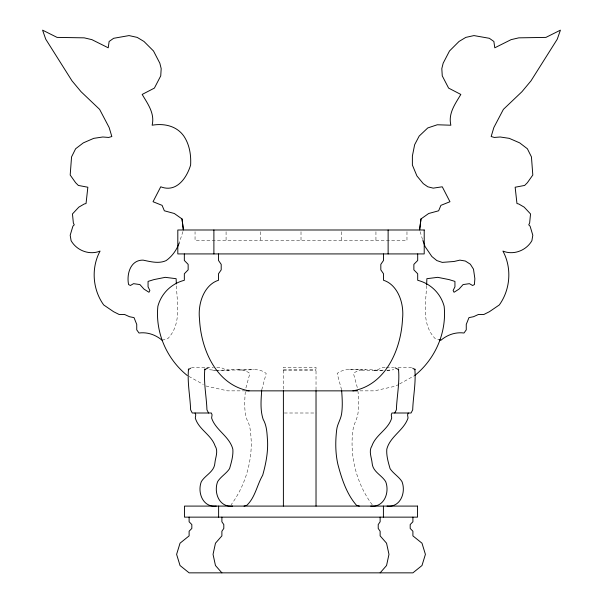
<?xml version="1.0" encoding="UTF-8"?>
<svg xmlns="http://www.w3.org/2000/svg" width="603" height="603" viewBox="0 0 603 603"><rect width="100%" height="100%" fill="white"/><g stroke="black" fill="none" stroke-linecap="round" stroke-linejoin="round"><path stroke-width="0.45" stroke-dasharray="3.02 2.26" d="M426.592 285.656C425.869 303.467 421.361 324.105 435.019 338.449L439.225 339.738M245.285 391.641C244.697 400.867 243.876 410.409 246.838 419.334C250.735 426.065 250.682 433.972 251.27 441.486C251.67 463.873 244.449 486.938 231.092 504.771M182.92 231.605L179.189 243.062M245.903 387.985L249.876 373.445C240.574 366.096 227.241 371.584 216.447 370.204M261.755 389.794L266.187 373.445C258.34 366.835 246.815 370.981 237.507 369.752M398.892 384.337L395.711 386.101L374.425 390.857L357.609 390.857M399.683 383.892L413.975 375.94M162.094 340.258L167.981 338.449C181.857 323.841 176.973 302.887 176.37 284.782M191.324 367.966L193.412 367.34L206.105 367.34M341.569 389.794L337.137 373.445C347.554 365.614 362.282 371.983 374.222 370.28L377.493 369.752L382.882 367.34L385.603 367.34M386.915 370.28L393.804 369.752M383.214 370.129C373.574 371.184 361.627 366.609 353.448 373.445L357.421 387.985M209.52 369.752L215.535 370.227M216.409 370.28L253.825 369.752M206.844 367.34L213.462 367.34M216.816 367.34L220.442 367.34L225.831 369.752L229.102 370.28M386.335 367.34L393.759 367.34M398.123 367.34L409.912 367.34L412 367.966M283.395 369.752L316.025 369.752M349.499 369.752L365.817 369.752M212.784 370.28L215.505 370.28M283.395 370.28L316.025 370.28M374.222 370.28L383.289 370.28M245.353 390.857L227.595 390.857L206.309 386.101L203.927 384.774M284.322 413.002L316.025 413.002M386.877 370.204L390.54 370.28M188.837 376.378L203.128 384.337M372.232 504.771C356.577 483.749 349.341 456.004 352.989 429.879C353.562 424.263 357.006 419.605 357.881 414.057C359.004 406.641 358.574 399.096 358.039 391.641M422.552 239.579L420.08 231.605M406.972 231.763L406.972 240.597L195.048 240.597L195.048 231.763M375.94 231.763L375.94 240.597M341.562 231.763L341.562 240.597M316.025 389.9L316.025 367.34L283.395 367.34L283.395 389.9M301.01 231.763L301.01 240.597M260.458 231.763L260.458 240.597M226.08 231.763L226.08 240.597"/><path stroke-width="0.9" d="M426.63 284.782L426.871 278.692L437.74 277.335L449.054 279.596L454.941 281.405L454.941 286.84L453.132 290.458L454.036 292.274L459.019 289.101L463.089 284.578L469.428 283.666L472.594 285.483L474.41 284.578L474.863 278.692L473.498 269.179L470.332 264.204L465.35 261.031L459.923 260.127L454.036 261.483L442.263 262.395L436.836 260.579L431.854 256.509L425.062 246.544L422.869 240.454M261.679 390.721C261.031 400.241 260.112 410.108 263.157 419.334C267.046 426.065 266.993 433.972 267.589 441.486C268.011 452.943 265.772 464.25 262.689 475.239C257.021 484.902 255.22 497.437 246.831 505.299L244.027 506.09M420.984 218.934L419.628 229.796L420.984 218.934L428.68 213.5L438.645 210.786L440.906 205.352L449.959 201.726L442.263 186.787L433.21 188.144L427.776 186.787L423.253 183.621L416.914 175.925L412.384 165.056L412.384 156.004L414.653 144.69L419.175 136.082L427.776 127.934L437.288 124.768L450.863 125.22C448.021 113.349 455.303 103.791 460.828 94.437L448.602 88.098L442.263 75.872L441.811 68.629L443.167 63.194L449.506 50.976L459.019 41.471L465.802 37.394L473.958 35.585L489.35 38.298L493.872 41.471L494.777 47.803L511.08 39.655L518.776 37.846L545.934 37.394L560.421 30.15L557.255 39.203L530.994 80.855L521.942 91.716L503.384 109.377L493.872 127.482L491.159 136.534L494.324 137.446L500.211 136.994L509.264 138.351L519.68 142.873L527.376 148.76L531.447 156.908L532.811 175.021L527.376 182.717L524.655 185.43L515.15 187.239L516.959 203.543L518.776 203.995L524.203 207.161L530.542 213.952L529.638 223.004L528.733 224.813L530.09 226.178L532.811 235.23L531.899 240.665C526.329 250.546 513.552 255.468 502.925 251.074C512.007 267.875 510.462 289.47 499.307 304.945L489.35 311.736L483.915 314.457L478.481 314.457L473.498 316.718L468.976 317.623L466.262 324.414L466.262 329.849L463.993 333.014C455.551 331.906 447.32 334.793 440.906 340.258L439.225 339.738M179.189 243.062C176.679 249.921 172.157 256.313 166.164 260.579C158.891 263.956 150.584 261.687 143.077 260.127C130.369 259.878 126.457 274.244 128.59 284.578L130.406 285.483L133.572 283.666L139.911 284.578L143.981 289.101L148.964 292.274L149.868 290.458L148.059 286.84L148.059 281.405L153.946 279.596L165.26 277.335L176.129 278.692L176.34 283.915M408.269 413.002L407.568 414.849L408.035 418.015C403.972 430.338 390.224 436.218 386.809 449.129C386.259 455.732 388.287 462.335 390.073 468.644C393.269 473.521 398.726 476.491 401.967 481.571C406.196 492.334 400.528 507.696 387.043 506.09M394.754 413.002L396.382 409.836C396.857 396.231 399.819 382.694 398.485 368.961L398.719 369.752L394.988 367.755M380.131 572.85L386.553 565.524L388.973 554.361L386.553 543.197L380.131 535.871L380.131 531.235L378.217 528.447L378.217 524.565L380.131 521.776L380.131 517.14M414.774 375.496C435.283 358.981 446.838 332.555 444.147 306.279C440.687 293.435 430.587 283.523 417.691 280.297L417.691 273.77L413.869 269.85L413.869 264.37L417.691 260.451L417.691 253.923M190.623 368.177L188.294 369.752L188.528 368.961C187.194 382.694 190.156 396.231 190.623 409.836L192.259 413.002L211.374 413.002L212.075 414.849L211.608 418.015C215.67 430.338 229.419 436.218 232.833 449.129C233.376 455.732 231.356 462.335 229.57 468.644C226.374 473.521 220.909 476.491 217.668 481.571C213.447 492.334 219.108 507.696 232.6 506.09M352.928 390.857C385.739 385.061 401.033 349.356 402.495 319.258A34.16 24.158 -90 0 0 383.516 280.297L383.516 273.77L380.817 269.85L380.817 264.37L383.516 260.451L383.516 253.923M208.337 367.755L204.605 369.752L204.839 368.961C203.505 382.694 206.467 396.231 206.942 409.836L208.57 413.002M370.724 506.09C384.217 507.696 389.877 492.334 385.656 481.571C381.503 474.893 372.707 471.78 372.126 463.112C371.629 457.489 368.448 451.24 371.893 445.964C375.759 434.635 388.377 429.509 391.716 418.015L391.249 414.849L391.95 413.002L411.065 413.002L412.701 409.836C413.168 396.231 416.13 382.694 414.796 368.961L415.03 369.752L412.701 368.177M246.288 390.857L357.609 390.857M216.281 506.09C202.796 507.696 197.128 492.334 201.357 481.571C205.51 474.893 214.299 471.78 214.887 463.112C215.377 457.489 218.565 451.24 215.12 445.964C211.246 434.635 198.636 429.509 195.289 418.015L195.756 414.849L195.055 413.002M359.298 506.09L356.494 505.299C346.619 494.008 341.607 478.556 337.838 464.159C335.328 452.898 335.321 441.306 336.67 429.879C337.25 424.263 340.687 419.605 341.569 414.057C342.723 406.332 342.248 398.477 341.645 390.721M249.099 390.857C216.281 385.061 200.987 349.356 199.525 319.258A34.16 24.158 -90 0 1 218.505 280.297L218.505 273.77L221.203 269.85L221.203 264.37L218.505 260.451L218.505 253.923M162.094 340.258C155.68 334.793 147.449 331.906 139.007 333.014L136.738 329.849L136.738 324.414L134.024 317.623L129.502 316.718L124.519 314.457L119.085 314.457L113.65 311.736L103.693 304.945C92.538 289.47 90.993 267.875 100.075 251.074C89.448 255.468 76.671 250.546 71.101 240.665L70.189 235.23L72.91 226.178L74.267 224.813L73.362 223.004L72.458 213.952L78.797 207.161L84.224 203.995L86.041 203.543L87.85 187.239L78.345 185.43L75.624 182.717L70.189 175.021L71.553 156.908L75.624 148.76L83.32 142.873L93.736 138.351L102.789 136.994L108.676 137.446L111.841 136.534L109.128 127.482L99.616 109.377L81.058 91.716L72.006 80.855L45.745 39.203L42.579 30.15L57.066 37.394L84.224 37.846L91.92 39.655L108.223 47.803L109.128 41.471L113.65 38.298L129.042 35.585L137.198 37.394L143.981 41.471L153.494 50.976L159.833 63.194L161.189 68.629L160.737 75.872L154.398 88.098L142.172 94.437C147.697 103.791 154.979 113.349 152.137 125.22C163.956 123.178 176.566 125.793 183.825 136.082C189.538 144.584 191.181 154.986 190.616 165.056C186.681 178.149 176.362 192.93 160.737 186.787L153.041 201.726L162.094 205.352L164.355 210.786L174.32 213.5L182.016 218.934L183.372 229.796L182.016 218.934M187.254 375.496C166.745 358.981 155.182 332.555 157.873 306.279C161.333 293.435 171.433 283.523 184.337 280.297L184.337 273.77L188.151 269.85L188.151 264.37L184.337 260.451L184.337 253.923M221.889 572.85L215.467 565.524L213.047 554.361L215.467 543.197L221.889 535.871L221.889 531.235L223.803 528.447L223.803 524.565L221.889 521.776L221.889 517.14M412.904 517.14L412.904 521.776L410.191 524.565L410.191 528.447L412.904 531.235L412.904 535.871L421.987 543.197L425.409 554.361L421.987 565.524L412.904 572.85L189.116 572.85L180.033 565.524L176.611 554.361L180.033 543.197L189.116 535.871L189.116 531.235L191.829 528.447L191.829 524.565L189.116 521.776L189.116 517.14M388.128 229.992L388.128 253.923M383.41 506.09L383.41 517.14M316.025 390.721L316.025 506.09M283.395 390.721L283.395 506.09M218.618 506.09L218.618 517.14M213.892 229.992L213.892 253.923M424.21 229.992L177.81 229.992L177.81 253.923L424.21 253.923L424.21 229.992M417.532 506.09L184.488 506.09L184.488 517.14L417.532 517.14L417.532 506.09"/></g></svg>
